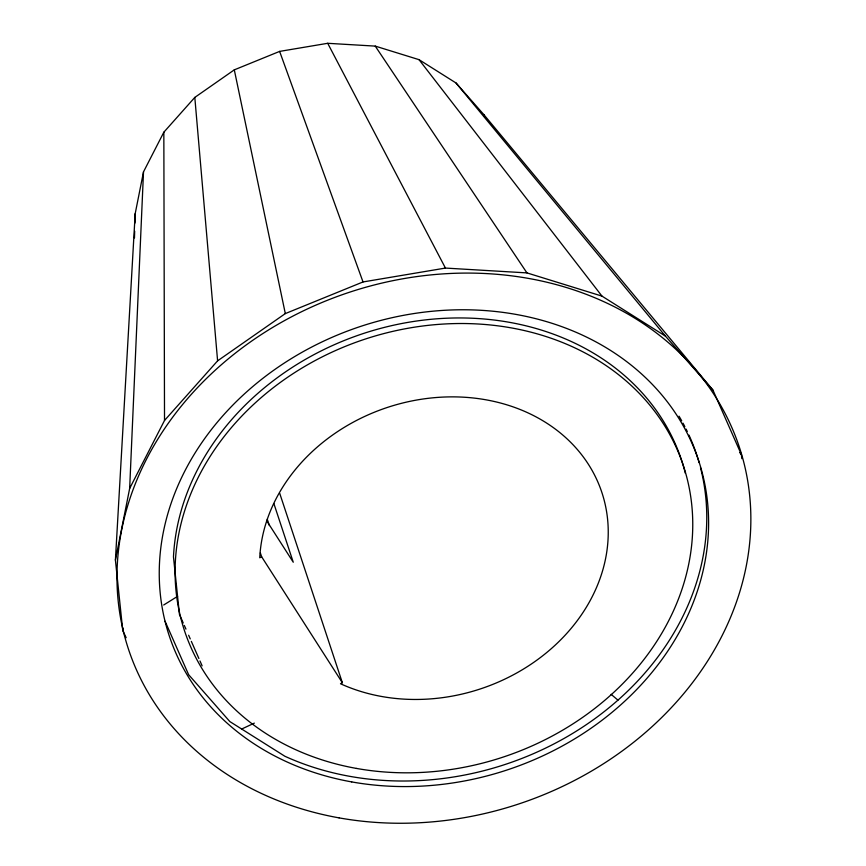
<?xml version="1.0" encoding="UTF-8"?>
<svg xmlns="http://www.w3.org/2000/svg" width="866" height="866" viewBox="0 0 866 866"><rect width="100%" height="100%" fill="white"/><g stroke="black" fill="none" stroke-linecap="round" stroke-linejoin="round"><path stroke-width="1.3" d="M126.165 637.712L122.756 630.545L122.831 627.861M134.468 237.934L134.674 231.19M134.912 223.092L135.193 213.642L143.507 171.847L163.836 132.206L194.807 97.414L234.296 69.854L279.631 51.397L327.705 43.3L375.249 46.114L419.014 59.657L456.036 82.995L483.78 114.539L712.999 390.198L741.404 454.672L741.826 458.655M122.756 630.545L115.416 560.086L129.662 488.435L143.507 171.847M115.416 560.086L135.193 213.642M129.662 488.435L164.518 420.475L217.604 360.841L285.315 313.589L363.016 281.948L445.438 268.07L526.939 272.898L601.978 296.118L665.434 336.116L712.999 390.198M163.696 604.998L177.584 596.338M260.363 552.93L261.629 556.762L259.757 557.78A176.945 148.227 -18.3 0 1 471.396 397.797A176.945 148.227 -18.3 0 1 595.072 590.774A176.945 148.227 -18.3 0 1 340.479 683.739L342.351 682.722L279.729 493.371M241.679 729.031L254.344 723.121M611.136 694.348L617.956 700.139M456.036 82.995L665.434 336.116M739.726 452.55L741.404 454.672M419.014 59.657L601.978 296.118M375.249 46.114L526.939 272.898M266.555 520.553L293.26 562.229L273.883 503.611M261.629 556.762L342.351 682.722M327.705 43.3L445.438 268.07M483.78 114.539L484.852 116.964M183.235 622.99L179.457 614.427L173.471 556.881A262.734 220.094 -18.3 0 1 410.69 321.925A262.734 220.094 -18.3 0 1 685.363 473.356M184.317 625.447L185.941 629.117M188.636 635.233L190.26 638.913M191.332 641.36L198.888 658.496M199.97 660.953L202.124 665.846M165.07 621.247L188.626 674.69L229.836 721.562L284.838 756.235A278.82 233.571 -18.3 0 0 589.335 722.59A278.82 233.571 -18.3 0 0 700.497 467.662M279.631 51.397L363.016 281.948M267.269 519.221L269.38 525.597M234.296 69.854L285.315 313.589M194.807 97.414L217.604 360.841M163.836 132.206L164.518 420.475M679.031 416.178A278.82 233.571 -18.3 0 1 681.704 420.8M682.993 423.138A278.82 233.571 -18.3 0 1 684.865 426.689M686.078 429.071A278.82 233.571 -18.3 0 1 687.258 431.474M688.968 435.111A278.82 233.571 -18.3 0 1 699.111 462.585M356.456 768.423A262.734 220.094 -18.3 0 0 686.543 476.354A262.734 220.094 -18.3 0 0 258.772 399.724A262.734 220.094 -18.3 0 0 356.456 768.423M351.715 781.911A278.82 233.571 -18.3 0 0 702.001 471.948A278.82 233.571 -18.3 0 0 248.044 390.642A278.82 233.571 -18.3 0 0 351.715 781.911M339.061 817.872A321.708 269.499 -18.3 0 0 743.245 460.225A321.708 269.499 -18.3 0 0 219.444 366.405A321.708 269.499 -18.3 0 0 339.061 817.872"/></g></svg>
